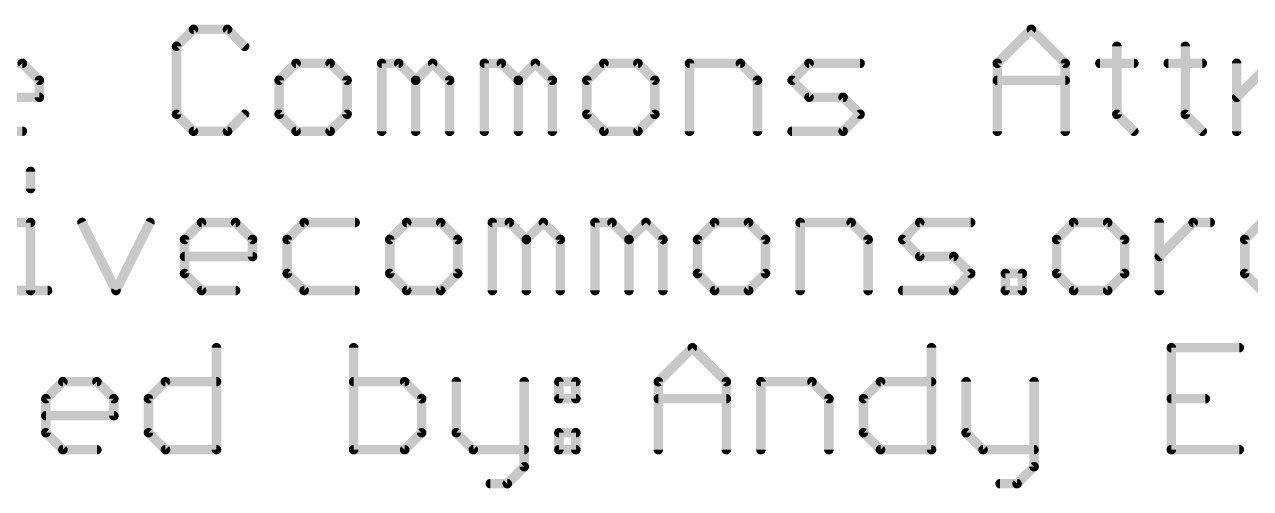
# Model space of a CAD drawing. Extents: x -23 to 84, y -8 to 75.
# Drawn here: x 17.9 to 37.47, y -8.16 to -0.76 of the extents above; entities that cross this region are included whole.
import ezdxf

# ---------------------------------------------------------------- set-up
doc = ezdxf.new("R2010")
doc.units = 0
doc.layers.add('51', color=253, linetype='CONTINUOUS')

msp = doc.modelspace()

# ---------------------------------------------------------------- linework, layer by layer
at = {"layer": '51', "const_width": 0.1524}
for points in [[(20.5991, -0.8368), (20.328, -1.108)], [(21.1415, -0.8368), (20.5991, -0.8368)], [(21.4126, -1.108), (21.1415, -0.8368)], [(33.4252, -1.3791), (33.9676, -0.8368)], [(33.9676, -0.8368), (34.5099, -1.3791)], [(20.328, -1.108), (20.328, -2.1926)], [(35.3336, -1.108), (35.3336, -2.1926)], [(36.425, -1.108), (36.425, -2.1926)], [(17.3248, -1.3791), (17.8672, -1.3791)], [(17.8672, -1.3791), (18.1383, -1.6503)], [(22.2363, -1.3791), (21.9651, -1.6503)], [(22.7786, -1.3791), (22.2363, -1.3791)], [(23.0498, -1.6503), (22.7786, -1.3791)], [(23.6023, -2.4638), (23.6023, -1.3791)], [(23.6023, -1.3791), (23.8735, -1.3791)], [(23.8735, -1.3791), (24.1446, -1.6503)], [(24.1446, -1.6503), (24.4158, -1.3791)], [(24.4158, -1.3791), (24.687, -1.6503)], [(25.2395, -2.4638), (25.2395, -1.3791)], [(25.2395, -1.3791), (25.5106, -1.3791)], [(25.5106, -1.3791), (25.7818, -1.6503)], [(25.7818, -1.6503), (26.0529, -1.3791)], [(26.0529, -1.3791), (26.3241, -1.6503)], [(27.1478, -1.3791), (26.8766, -1.6503)], [(27.6901, -1.3791), (27.1478, -1.3791)], [(27.9613, -1.6503), (27.6901, -1.3791)], [(28.5138, -2.4638), (28.5138, -1.3791)], [(28.5138, -1.3791), (29.3273, -1.3791)], [(29.3273, -1.3791), (29.5984, -1.6503)], [(30.1509, -1.6503), (30.4221, -1.3791)], [(30.4221, -1.3791), (31.2356, -1.3791)], [(33.4252, -2.4638), (33.4252, -1.3791)], [(34.5099, -1.3791), (34.5099, -2.4638)], [(35.0624, -1.3791), (35.6047, -1.3791)], [(36.1538, -1.3791), (36.6962, -1.3791)], [(37.2453, -2.4638), (37.2453, -1.3791)], [(37.2453, -1.9215), (37.7876, -1.3791)], [(18.1383, -1.6503), (18.1383, -1.9215)], [(21.9651, -1.6503), (21.9651, -2.1926)], [(23.0498, -2.1926), (23.0498, -1.6503)], [(24.1446, -1.6503), (24.1446, -2.4638)], [(24.687, -1.6503), (24.687, -2.4638)], [(25.7818, -1.6503), (25.7818, -2.4638)], [(26.3241, -1.6503), (26.3241, -2.4638)], [(26.8766, -1.6503), (26.8766, -2.1926)], [(27.9613, -2.1926), (27.9613, -1.6503)], [(29.5984, -1.6503), (29.5984, -2.4638)], [(30.4221, -1.9215), (30.1509, -1.6503)], [(33.4252, -1.6503), (34.5099, -1.6503)], [(18.1383, -1.9215), (17.0537, -1.9215)], [(30.9644, -1.9215), (30.4221, -1.9215)], [(31.2356, -2.1926), (30.9644, -1.9215)], [(20.328, -2.1926), (20.5991, -2.4638)], [(21.1415, -2.4638), (21.4126, -2.1926)], [(21.9651, -2.1926), (22.2363, -2.4638)], [(22.7786, -2.4638), (23.0498, -2.1926)], [(26.8766, -2.1926), (27.1478, -2.4638)], [(27.6901, -2.4638), (27.9613, -2.1926)], [(30.9644, -2.4638), (31.2356, -2.1926)], [(35.3336, -2.1926), (35.6047, -2.4638)], [(36.425, -2.1926), (36.6962, -2.4638)], [(17.8672, -2.4638), (17.3248, -2.4638)], [(20.5991, -2.4638), (21.1415, -2.4638)], [(22.2363, -2.4638), (22.7786, -2.4638)], [(27.1478, -2.4638), (27.6901, -2.4638)], [(30.1509, -2.4638), (30.9644, -2.4638)], [(17.999, -3.1056), (17.999, -3.3768)], [(17.7278, -3.9191), (17.999, -3.9191)], [(17.999, -3.9191), (17.999, -5.0038)], [(18.8192, -3.9191), (19.3616, -5.0038)], [(19.3616, -5.0038), (19.9039, -3.9191)], [(20.4564, -4.1903), (20.7276, -3.9191)], [(20.7276, -3.9191), (21.2699, -3.9191)], [(21.2699, -3.9191), (21.541, -4.1903)], [(22.3647, -3.9191), (22.0935, -4.1903)], [(23.1782, -3.9191), (22.3647, -3.9191)], [(24.0019, -3.9191), (23.7307, -4.1903)], [(24.5442, -3.9191), (24.0019, -3.9191)], [(24.8154, -4.1903), (24.5442, -3.9191)], [(25.3679, -5.0038), (25.3679, -3.9191)], [(25.3679, -3.9191), (25.639, -3.9191)], [(25.639, -3.9191), (25.9102, -4.1903)], [(25.9102, -4.1903), (26.1814, -3.9191)], [(26.1814, -3.9191), (26.4525, -4.1903)], [(27.005, -5.0038), (27.005, -3.9191)], [(27.005, -3.9191), (27.2762, -3.9191)], [(27.2762, -3.9191), (27.5473, -4.1903)], [(27.5473, -4.1903), (27.8185, -3.9191)], [(27.8185, -3.9191), (28.0897, -4.1903)], [(28.9133, -3.9191), (28.6422, -4.1903)], [(29.4557, -3.9191), (28.9133, -3.9191)], [(29.7268, -4.1903), (29.4557, -3.9191)], [(30.2793, -5.0038), (30.2793, -3.9191)], [(30.2793, -3.9191), (31.0928, -3.9191)], [(31.0928, -3.9191), (31.364, -4.1903)], [(31.9165, -4.1903), (32.1876, -3.9191)], [(32.1876, -3.9191), (33.0011, -3.9191)], [(34.6434, -3.9191), (34.3722, -4.1903)], [(35.1857, -3.9191), (34.6434, -3.9191)], [(35.4569, -4.1903), (35.1857, -3.9191)], [(36.0094, -5.0038), (36.0094, -3.9191)], [(36.0094, -4.4615), (36.5517, -3.9191)], [(36.5517, -3.9191), (36.8229, -3.9191)], [(37.6448, -3.9191), (37.3737, -4.1903)], [(20.4564, -4.7326), (20.4564, -4.1903)], [(21.541, -4.1903), (21.541, -4.4615)], [(22.0935, -4.1903), (22.0935, -4.7326)], [(23.7307, -4.1903), (23.7307, -4.7326)], [(24.8154, -4.7326), (24.8154, -4.1903)], [(25.9102, -4.1903), (25.9102, -5.0038)], [(26.4525, -4.1903), (26.4525, -5.0038)], [(27.5473, -4.1903), (27.5473, -5.0038)], [(28.0897, -4.1903), (28.0897, -5.0038)], [(28.6422, -4.1903), (28.6422, -4.7326)], [(29.7268, -4.7326), (29.7268, -4.1903)], [(31.364, -4.1903), (31.364, -5.0038)], [(32.1876, -4.4615), (31.9165, -4.1903)], [(34.3722, -4.1903), (34.3722, -4.7326)], [(35.4569, -4.7326), (35.4569, -4.1903)], [(37.3737, -4.1903), (37.3737, -4.7326)], [(21.541, -4.4615), (20.4564, -4.4615)], [(32.73, -4.4615), (32.1876, -4.4615)], [(33.0011, -4.7326), (32.73, -4.4615)], [(20.7276, -5.0038), (20.4564, -4.7326)], [(22.0935, -4.7326), (22.3647, -5.0038)], [(23.7307, -4.7326), (24.0019, -5.0038)], [(24.5442, -5.0038), (24.8154, -4.7326)], [(28.6422, -4.7326), (28.9133, -5.0038)], [(29.4557, -5.0038), (29.7268, -4.7326)], [(32.73, -5.0038), (33.0011, -4.7326)], [(33.5536, -5.0038), (33.5536, -4.7326)], [(33.5536, -4.7326), (33.8248, -4.7326)], [(33.8248, -4.7326), (33.8248, -5.0038)], [(34.3722, -4.7326), (34.6434, -5.0038)], [(35.1857, -5.0038), (35.4569, -4.7326)], [(37.3737, -4.7326), (37.6448, -5.0038)], [(17.7278, -5.0038), (18.2701, -5.0038)], [(21.2699, -5.0038), (20.7276, -5.0038)], [(22.3647, -5.0038), (23.1782, -5.0038)], [(24.0019, -5.0038), (24.5442, -5.0038)], [(28.9133, -5.0038), (29.4557, -5.0038)], [(31.9165, -5.0038), (32.73, -5.0038)], [(33.8248, -5.0038), (33.5536, -5.0038)], [(34.6434, -5.0038), (35.1857, -5.0038)], [(20.9652, -5.9168), (20.9652, -7.5438)], [(23.1549, -5.9168), (23.1549, -7.5438)], [(28.0162, -6.4591), (28.5585, -5.9168)], [(28.5585, -5.9168), (29.1009, -6.4591)], [(32.3752, -5.9168), (32.3752, -7.5438)], [(37.2866, -5.9168), (36.202, -5.9168)], [(36.202, -5.9168), (36.202, -7.5438)], [(18.2434, -6.7303), (18.5146, -6.4591)], [(18.5146, -6.4591), (19.0569, -6.4591)], [(19.0569, -6.4591), (19.3281, -6.7303)], [(19.8806, -6.7303), (20.1517, -6.4591)], [(20.1517, -6.4591), (20.9652, -6.4591)], [(23.9684, -6.4591), (23.1549, -6.4591)], [(24.2395, -6.7303), (23.9684, -6.4591)], [(24.792, -6.4591), (24.792, -7.2726)], [(25.8767, -6.4591), (25.8767, -7.815)], [(26.4292, -6.4591), (26.7004, -6.4591)], [(26.4292, -6.7303), (26.4292, -6.4591)], [(26.7004, -6.4591), (26.7004, -6.7303)], [(28.0162, -7.5438), (28.0162, -6.4591)], [(29.1009, -6.4591), (29.1009, -7.5438)], [(29.6534, -7.5438), (29.6534, -6.4591)], [(29.6534, -6.4591), (30.4669, -6.4591)], [(30.4669, -6.4591), (30.738, -6.7303)], [(31.2905, -6.7303), (31.5617, -6.4591)], [(31.5617, -6.4591), (32.3752, -6.4591)], [(32.9277, -6.4591), (32.9277, -7.2726)], [(34.0123, -6.4591), (34.0123, -7.815)], [(18.2434, -7.2726), (18.2434, -6.7303)], [(19.3281, -6.7303), (19.3281, -7.0015)], [(19.8806, -7.2726), (19.8806, -6.7303)], [(24.2395, -7.2726), (24.2395, -6.7303)], [(26.7004, -6.7303), (26.4292, -6.7303)], [(28.0162, -6.7303), (29.1009, -6.7303)], [(30.738, -6.7303), (30.738, -7.5438)], [(31.2905, -7.2726), (31.2905, -6.7303)], [(36.202, -6.7303), (36.7443, -6.7303)], [(19.3281, -7.0015), (18.2434, -7.0015)], [(18.5146, -7.5438), (18.2434, -7.2726)], [(20.1517, -7.5438), (19.8806, -7.2726)], [(23.9684, -7.5438), (24.2395, -7.2726)], [(24.792, -7.2726), (25.0632, -7.5438)], [(26.4292, -7.2726), (26.7004, -7.2726)], [(26.4292, -7.5438), (26.4292, -7.2726)], [(26.7004, -7.2726), (26.7004, -7.5438)], [(31.5617, -7.5438), (31.2905, -7.2726)], [(32.9277, -7.2726), (33.1988, -7.5438)], [(19.0569, -7.5438), (18.5146, -7.5438)], [(20.9652, -7.5438), (20.1517, -7.5438)], [(23.1549, -7.5438), (23.9684, -7.5438)], [(25.0632, -7.5438), (25.8767, -7.5438)], [(26.7004, -7.5438), (26.4292, -7.5438)], [(32.3752, -7.5438), (31.5617, -7.5438)], [(33.1988, -7.5438), (34.0123, -7.5438)], [(36.202, -7.5438), (37.2866, -7.5438)], [(25.8767, -7.815), (25.6055, -8.0861)], [(34.0123, -7.815), (33.7412, -8.0861)], [(25.6055, -8.0861), (25.3344, -8.0861)], [(33.7412, -8.0861), (33.47, -8.0861)]]:
    msp.add_lwpolyline(points, dxfattribs=at)
at = {"layer": '51', "const_width": 0.0762}
for points in [[(20.5991, -0.7987, 1), (20.5991, -0.8749)], [(20.6261, -0.8638, 1), (20.5722, -0.8099)], [(21.1684, -0.8099, 1), (21.1145, -0.8638)], [(21.1415, -0.8749, 1), (21.1415, -0.7987)], [(33.9945, -0.8099, 1), (33.9406, -0.8638)], [(33.9945, -0.8638, 1), (33.9406, -0.8099)], [(20.301, -1.081, 1), (20.3549, -1.1349)], [(20.3661, -1.108, 1), (20.2899, -1.108)], [(21.3857, -1.1349, 1), (21.4396, -1.081)], [(35.3717, -1.108, 1), (35.2955, -1.108)], [(36.4631, -1.108, 1), (36.3869, -1.108)], [(17.8941, -1.3522, 1), (17.8402, -1.4061)], [(17.8672, -1.4172, 1), (17.8672, -1.341)], [(22.2363, -1.341, 1), (22.2363, -1.4172)], [(22.2632, -1.4061, 1), (22.2094, -1.3522)], [(22.8056, -1.3522, 1), (22.7517, -1.4061)], [(22.7786, -1.4172, 1), (22.7786, -1.341)], [(23.6404, -1.3791, 1), (23.5642, -1.3791)], [(23.6023, -1.341, 1), (23.6023, -1.4172)], [(23.9004, -1.3522, 1), (23.8465, -1.4061)], [(23.8735, -1.4172, 1), (23.8735, -1.341)], [(24.4427, -1.3522, 1), (24.3888, -1.4061)], [(24.4427, -1.4061, 1), (24.3888, -1.3522)], [(25.2776, -1.3791, 1), (25.2014, -1.3791)], [(25.2395, -1.341, 1), (25.2395, -1.4172)], [(25.5376, -1.3522, 1), (25.4837, -1.4061)], [(25.5106, -1.4172, 1), (25.5106, -1.341)], [(26.0799, -1.3522, 1), (26.026, -1.4061)], [(26.0799, -1.4061, 1), (26.026, -1.3522)], [(27.1478, -1.341, 1), (27.1478, -1.4172)], [(27.1747, -1.4061, 1), (27.1208, -1.3522)], [(27.717, -1.3522, 1), (27.6632, -1.4061)], [(27.6901, -1.4172, 1), (27.6901, -1.341)], [(28.5519, -1.3791, 1), (28.4757, -1.3791)], [(28.5138, -1.341, 1), (28.5138, -1.4172)], [(29.3542, -1.3522, 1), (29.3003, -1.4061)], [(29.3273, -1.4172, 1), (29.3273, -1.341)], [(30.4221, -1.341, 1), (30.4221, -1.4172)], [(30.449, -1.4061, 1), (30.3951, -1.3522)], [(31.2356, -1.4172, 1), (31.2356, -1.341)], [(33.4633, -1.3791, 1), (33.3871, -1.3791)], [(33.3983, -1.3522, 1), (33.4522, -1.4061)], [(34.548, -1.3791, 1), (34.4718, -1.3791)], [(34.4829, -1.4061, 1), (34.5368, -1.3522)], [(35.0624, -1.341, 1), (35.0624, -1.4172)], [(35.6047, -1.4172, 1), (35.6047, -1.341)], [(36.1538, -1.341, 1), (36.1538, -1.4172)], [(36.6962, -1.4172, 1), (36.6962, -1.341)], [(37.2834, -1.3791, 1), (37.2072, -1.3791)], [(18.1764, -1.6503, 1), (18.1002, -1.6503)], [(18.1114, -1.6772, 1), (18.1653, -1.6234)], [(22.0032, -1.6503, 1), (21.927, -1.6503)], [(21.9382, -1.6234, 1), (21.9921, -1.6772)], [(23.0879, -1.6503, 1), (23.0117, -1.6503)], [(23.0229, -1.6772, 1), (23.0767, -1.6234)], [(24.1827, -1.6503, 1), (24.1065, -1.6503)], [(24.1177, -1.6234, 1), (24.1716, -1.6772)], [(24.1177, -1.6772, 1), (24.1716, -1.6234)], [(24.7251, -1.6503, 1), (24.6489, -1.6503)], [(24.66, -1.6772, 1), (24.7139, -1.6234)], [(25.8199, -1.6503, 1), (25.7437, -1.6503)], [(25.7548, -1.6234, 1), (25.8087, -1.6772)], [(25.7548, -1.6772, 1), (25.8087, -1.6234)], [(26.3622, -1.6503, 1), (26.286, -1.6503)], [(26.2972, -1.6772, 1), (26.3511, -1.6234)], [(26.9147, -1.6503, 1), (26.8385, -1.6503)], [(26.8497, -1.6234, 1), (26.9035, -1.6772)], [(27.9994, -1.6503, 1), (27.9232, -1.6503)], [(27.9343, -1.6772, 1), (27.9882, -1.6234)], [(29.6365, -1.6503, 1), (29.5603, -1.6503)], [(29.5715, -1.6772, 1), (29.6254, -1.6234)], [(30.1779, -1.6234, 1), (30.124, -1.6772)], [(30.124, -1.6234, 1), (30.1779, -1.6772)], [(33.4252, -1.6122, 1), (33.4252, -1.6884)], [(34.5099, -1.6884, 1), (34.5099, -1.6122)], [(18.1002, -1.9215, 1), (18.1764, -1.9215)], [(18.1383, -1.9596, 1), (18.1383, -1.8834)], [(30.4221, -1.8834, 1), (30.4221, -1.9596)], [(30.3951, -1.9484, 1), (30.449, -1.8945)], [(30.9914, -1.8945, 1), (30.9375, -1.9484)], [(30.9644, -1.9596, 1), (30.9644, -1.8834)], [(37.2183, -1.8945, 1), (37.2722, -1.9484)], [(20.3549, -2.1657, 1), (20.301, -2.2196)], [(21.4396, -2.2196, 1), (21.3857, -2.1657)], [(21.9921, -2.1657, 1), (21.9382, -2.2196)], [(23.0767, -2.2196, 1), (23.0229, -2.1657)], [(26.9035, -2.1657, 1), (26.8497, -2.2196)], [(27.9882, -2.2196, 1), (27.9343, -2.1657)], [(31.2625, -2.2196, 1), (31.2086, -2.1657)], [(31.2086, -2.2196, 1), (31.2625, -2.1657)], [(35.3605, -2.1657, 1), (35.3066, -2.2196)], [(36.4519, -2.1657, 1), (36.398, -2.2196)], [(20.2899, -2.1926, 1), (20.3661, -2.1926)], [(21.927, -2.1926, 1), (22.0032, -2.1926)], [(23.0117, -2.1926, 1), (23.0879, -2.1926)], [(26.8385, -2.1926, 1), (26.9147, -2.1926)], [(27.9232, -2.1926, 1), (27.9994, -2.1926)], [(35.2955, -2.1926, 1), (35.3717, -2.1926)], [(36.3869, -2.1926, 1), (36.4631, -2.1926)], [(17.8672, -2.5019, 1), (17.8672, -2.4257)], [(20.5991, -2.4257, 1), (20.5991, -2.5019)], [(20.5722, -2.4907, 1), (20.6261, -2.4369)], [(21.1145, -2.4369, 1), (21.1684, -2.4907)], [(21.1415, -2.5019, 1), (21.1415, -2.4257)], [(22.2363, -2.4257, 1), (22.2363, -2.5019)], [(22.2094, -2.4907, 1), (22.2632, -2.4369)], [(22.7517, -2.4369, 1), (22.8056, -2.4907)], [(22.7786, -2.5019, 1), (22.7786, -2.4257)], [(23.5642, -2.4638, 1), (23.6404, -2.4638)], [(24.1065, -2.4638, 1), (24.1827, -2.4638)], [(24.6489, -2.4638, 1), (24.7251, -2.4638)], [(25.2014, -2.4638, 1), (25.2776, -2.4638)], [(25.7437, -2.4638, 1), (25.8199, -2.4638)], [(26.286, -2.4638, 1), (26.3622, -2.4638)], [(27.1478, -2.4257, 1), (27.1478, -2.5019)], [(27.1208, -2.4907, 1), (27.1747, -2.4369)], [(27.6632, -2.4369, 1), (27.717, -2.4907)], [(27.6901, -2.5019, 1), (27.6901, -2.4257)], [(28.4757, -2.4638, 1), (28.5519, -2.4638)], [(29.5603, -2.4638, 1), (29.6365, -2.4638)], [(30.1509, -2.4257, 1), (30.1509, -2.5019)], [(30.9375, -2.4369, 1), (30.9914, -2.4907)], [(30.9644, -2.5019, 1), (30.9644, -2.4257)], [(33.3871, -2.4638, 1), (33.4633, -2.4638)], [(34.4718, -2.4638, 1), (34.548, -2.4638)], [(35.5778, -2.4907, 1), (35.6317, -2.4369)], [(36.6692, -2.4907, 1), (36.7231, -2.4369)], [(37.2072, -2.4638, 1), (37.2834, -2.4638)], [(18.0371, -3.1056, 1), (17.9609, -3.1056)], [(17.9609, -3.3768, 1), (18.0371, -3.3768)], [(18.0371, -3.9191, 1), (17.9609, -3.9191)], [(17.999, -3.9572, 1), (17.999, -3.881)], [(18.8533, -3.9021, 1), (18.7852, -3.9362)], [(19.938, -3.9362, 1), (19.8698, -3.9021)], [(20.7276, -3.881, 1), (20.7276, -3.9572)], [(20.7545, -3.9461, 1), (20.7006, -3.8922)], [(21.2968, -3.8922, 1), (21.2429, -3.9461)], [(21.2699, -3.9572, 1), (21.2699, -3.881)], [(22.3647, -3.881, 1), (22.3647, -3.9572)], [(22.3916, -3.9461, 1), (22.3378, -3.8922)], [(23.1782, -3.9572, 1), (23.1782, -3.881)], [(24.0019, -3.881, 1), (24.0019, -3.9572)], [(24.0288, -3.9461, 1), (23.9749, -3.8922)], [(24.5711, -3.8922, 1), (24.5173, -3.9461)], [(24.5442, -3.9572, 1), (24.5442, -3.881)], [(25.406, -3.9191, 1), (25.3298, -3.9191)], [(25.3679, -3.881, 1), (25.3679, -3.9572)], [(25.666, -3.8922, 1), (25.6121, -3.9461)], [(25.639, -3.9572, 1), (25.639, -3.881)], [(26.2083, -3.8922, 1), (26.1544, -3.9461)], [(26.2083, -3.9461, 1), (26.1544, -3.8922)], [(27.0431, -3.9191, 1), (26.9669, -3.9191)], [(27.005, -3.881, 1), (27.005, -3.9572)], [(27.3031, -3.8922, 1), (27.2492, -3.9461)], [(27.2762, -3.9572, 1), (27.2762, -3.881)], [(27.8454, -3.8922, 1), (27.7916, -3.9461)], [(27.8454, -3.9461, 1), (27.7916, -3.8922)], [(28.9133, -3.881, 1), (28.9133, -3.9572)], [(28.9403, -3.9461, 1), (28.8864, -3.8922)], [(29.4826, -3.8922, 1), (29.4287, -3.9461)], [(29.4557, -3.9572, 1), (29.4557, -3.881)], [(30.3174, -3.9191, 1), (30.2412, -3.9191)], [(30.2793, -3.881, 1), (30.2793, -3.9572)], [(31.1198, -3.8922, 1), (31.0659, -3.9461)], [(31.0928, -3.9572, 1), (31.0928, -3.881)], [(32.1876, -3.881, 1), (32.1876, -3.9572)], [(32.2146, -3.9461, 1), (32.1607, -3.8922)], [(33.0011, -3.9572, 1), (33.0011, -3.881)], [(34.6434, -3.881, 1), (34.6434, -3.9572)], [(34.6703, -3.9461, 1), (34.6164, -3.8922)], [(35.2127, -3.8922, 1), (35.1588, -3.9461)], [(35.1857, -3.9572, 1), (35.1857, -3.881)], [(36.0475, -3.9191, 1), (35.9713, -3.9191)], [(36.5517, -3.881, 1), (36.5517, -3.9572)], [(36.5786, -3.9461, 1), (36.5248, -3.8922)], [(36.8229, -3.9572, 1), (36.8229, -3.881)], [(20.4945, -4.1903, 1), (20.4183, -4.1903)], [(20.4294, -4.1634, 1), (20.4833, -4.2172)], [(21.5791, -4.1903, 1), (21.5029, -4.1903)], [(21.5141, -4.2172, 1), (21.568, -4.1634)], [(22.1316, -4.1903, 1), (22.0554, -4.1903)], [(22.0666, -4.1634, 1), (22.1205, -4.2172)], [(23.7688, -4.1903, 1), (23.6926, -4.1903)], [(23.7038, -4.1634, 1), (23.7576, -4.2172)], [(24.8535, -4.1903, 1), (24.7773, -4.1903)], [(24.7884, -4.2172, 1), (24.8423, -4.1634)], [(25.9483, -4.1903, 1), (25.8721, -4.1903)], [(25.8832, -4.1634, 1), (25.9371, -4.2172)], [(25.8832, -4.2172, 1), (25.9371, -4.1634)], [(26.4906, -4.1903, 1), (26.4144, -4.1903)], [(26.4256, -4.2172, 1), (26.4795, -4.1634)], [(27.5854, -4.1903, 1), (27.5092, -4.1903)], [(27.5204, -4.1634, 1), (27.5743, -4.2172)], [(27.5204, -4.2172, 1), (27.5743, -4.1634)], [(28.1278, -4.1903, 1), (28.0516, -4.1903)], [(28.0627, -4.2172, 1), (28.1166, -4.1634)], [(28.6803, -4.1903, 1), (28.6041, -4.1903)], [(28.6152, -4.1634, 1), (28.6691, -4.2172)], [(29.7649, -4.1903, 1), (29.6887, -4.1903)], [(29.6999, -4.2172, 1), (29.7538, -4.1634)], [(31.4021, -4.1903, 1), (31.3259, -4.1903)], [(31.337, -4.2172, 1), (31.3909, -4.1634)], [(31.9434, -4.1634, 1), (31.8895, -4.2172)], [(31.8895, -4.1634, 1), (31.9434, -4.2172)], [(34.4103, -4.1903, 1), (34.3341, -4.1903)], [(34.3453, -4.1634, 1), (34.3992, -4.2172)], [(35.495, -4.1903, 1), (35.4188, -4.1903)], [(35.4299, -4.2172, 1), (35.4838, -4.1634)], [(37.4118, -4.1903, 1), (37.3356, -4.1903)], [(37.3467, -4.1634, 1), (37.4006, -4.2172)], [(20.4564, -4.4234, 1), (20.4564, -4.4996)], [(21.5029, -4.4615, 1), (21.5791, -4.4615)], [(21.541, -4.4996, 1), (21.541, -4.4234)], [(32.1876, -4.4234, 1), (32.1876, -4.4996)], [(32.1607, -4.4884, 1), (32.2146, -4.4345)], [(32.7569, -4.4345, 1), (32.703, -4.4884)], [(32.73, -4.4996, 1), (32.73, -4.4234)], [(35.9824, -4.4345, 1), (36.0363, -4.4884)], [(20.4833, -4.7057, 1), (20.4294, -4.7596)], [(20.4183, -4.7326, 1), (20.4945, -4.7326)], [(22.1205, -4.7057, 1), (22.0666, -4.7596)], [(22.0554, -4.7326, 1), (22.1316, -4.7326)], [(23.7576, -4.7057, 1), (23.7038, -4.7596)], [(23.6926, -4.7326, 1), (23.7688, -4.7326)], [(24.7773, -4.7326, 1), (24.8535, -4.7326)], [(24.8423, -4.7596, 1), (24.7884, -4.7057)], [(28.6691, -4.7057, 1), (28.6152, -4.7596)], [(28.6041, -4.7326, 1), (28.6803, -4.7326)], [(29.6887, -4.7326, 1), (29.7649, -4.7326)], [(29.7538, -4.7596, 1), (29.6999, -4.7057)], [(33.0281, -4.7596, 1), (32.9742, -4.7057)], [(32.9742, -4.7596, 1), (33.0281, -4.7057)], [(33.5917, -4.7326, 1), (33.5155, -4.7326)], [(33.5536, -4.6945, 1), (33.5536, -4.7707)], [(33.8629, -4.7326, 1), (33.7867, -4.7326)], [(33.8248, -4.7707, 1), (33.8248, -4.6945)], [(34.3992, -4.7057, 1), (34.3453, -4.7596)], [(34.3341, -4.7326, 1), (34.4103, -4.7326)], [(35.4188, -4.7326, 1), (35.495, -4.7326)], [(35.4838, -4.7596, 1), (35.4299, -4.7057)], [(37.4006, -4.7057, 1), (37.3467, -4.7596)], [(37.3356, -4.7326, 1), (37.4118, -4.7326)], [(17.9609, -5.0038, 1), (18.0371, -5.0038)], [(18.2701, -5.0419, 1), (18.2701, -4.9657)], [(19.3275, -4.9868, 1), (19.3956, -5.0208)], [(19.3275, -5.0208, 1), (19.3956, -4.9868)], [(20.7276, -4.9657, 1), (20.7276, -5.0419)], [(20.7006, -5.0307, 1), (20.7545, -4.9769)], [(21.2699, -5.0419, 1), (21.2699, -4.9657)], [(22.3647, -4.9657, 1), (22.3647, -5.0419)], [(22.3378, -5.0307, 1), (22.3916, -4.9769)], [(23.1782, -5.0419, 1), (23.1782, -4.9657)], [(24.0019, -4.9657, 1), (24.0019, -5.0419)], [(23.9749, -5.0307, 1), (24.0288, -4.9769)], [(24.5173, -4.9769, 1), (24.5711, -5.0307)], [(24.5442, -5.0419, 1), (24.5442, -4.9657)], [(25.3298, -5.0038, 1), (25.406, -5.0038)], [(25.8721, -5.0038, 1), (25.9483, -5.0038)], [(26.4144, -5.0038, 1), (26.4906, -5.0038)], [(26.9669, -5.0038, 1), (27.0431, -5.0038)], [(27.5092, -5.0038, 1), (27.5854, -5.0038)], [(28.0516, -5.0038, 1), (28.1278, -5.0038)], [(28.9133, -4.9657, 1), (28.9133, -5.0419)], [(28.8864, -5.0307, 1), (28.9403, -4.9769)], [(29.4287, -4.9769, 1), (29.4826, -5.0307)], [(29.4557, -5.0419, 1), (29.4557, -4.9657)], [(30.2412, -5.0038, 1), (30.3174, -5.0038)], [(31.3259, -5.0038, 1), (31.4021, -5.0038)], [(31.9165, -4.9657, 1), (31.9165, -5.0419)], [(32.703, -4.9769, 1), (32.7569, -5.0307)], [(32.73, -5.0419, 1), (32.73, -4.9657)], [(33.5536, -4.9657, 1), (33.5536, -5.0419)], [(33.5155, -5.0038, 1), (33.5917, -5.0038)], [(33.7867, -5.0038, 1), (33.8629, -5.0038)], [(33.8248, -5.0419, 1), (33.8248, -4.9657)], [(34.6434, -4.9657, 1), (34.6434, -5.0419)], [(34.6164, -5.0307, 1), (34.6703, -4.9769)], [(35.1588, -4.9769, 1), (35.2126, -5.0307)], [(35.1857, -5.0419, 1), (35.1857, -4.9657)], [(35.9713, -5.0038, 1), (36.0475, -5.0038)], [(21.0033, -5.9168, 1), (20.9271, -5.9168)], [(23.193, -5.9168, 1), (23.1168, -5.9168)], [(28.5855, -5.8899, 1), (28.5316, -5.9438)], [(28.5855, -5.9438, 1), (28.5316, -5.8899)], [(32.4133, -5.9168, 1), (32.3371, -5.9168)], [(36.202, -5.8787, 1), (36.202, -5.9549)], [(36.2401, -5.9168, 1), (36.1639, -5.9168)], [(37.2866, -5.9549, 1), (37.2866, -5.8787)], [(18.5146, -6.421, 1), (18.5146, -6.4972)], [(18.5415, -6.4861, 1), (18.4876, -6.4322)], [(19.0839, -6.4322, 1), (19.03, -6.4861)], [(19.0569, -6.4972, 1), (19.0569, -6.421)], [(20.1517, -6.421, 1), (20.1517, -6.4972)], [(20.1787, -6.4861, 1), (20.1248, -6.4322)], [(20.9652, -6.4972, 1), (20.9652, -6.421)], [(23.1549, -6.421, 1), (23.1549, -6.4972)], [(23.9953, -6.4322, 1), (23.9414, -6.4861)], [(23.9684, -6.4972, 1), (23.9684, -6.421)], [(24.8301, -6.4591, 1), (24.7539, -6.4591)], [(25.9148, -6.4591, 1), (25.8386, -6.4591)], [(26.4292, -6.421, 1), (26.4292, -6.4972)], [(26.4673, -6.4591, 1), (26.3911, -6.4591)], [(26.7385, -6.4591, 1), (26.6623, -6.4591)], [(26.7004, -6.4972, 1), (26.7004, -6.421)], [(28.0543, -6.4591, 1), (27.9781, -6.4591)], [(27.9893, -6.4322, 1), (28.0431, -6.4861)], [(29.139, -6.4591, 1), (29.0628, -6.4591)], [(29.0739, -6.4861, 1), (29.1278, -6.4322)], [(29.6915, -6.4591, 1), (29.6153, -6.4591)], [(29.6534, -6.421, 1), (29.6534, -6.4972)], [(30.4938, -6.4322, 1), (30.4399, -6.4861)], [(30.4669, -6.4972, 1), (30.4669, -6.421)], [(31.5617, -6.421, 1), (31.5617, -6.4972)], [(31.5886, -6.4861, 1), (31.5347, -6.4322)], [(32.3752, -6.4972, 1), (32.3752, -6.421)], [(32.9658, -6.4591, 1), (32.8896, -6.4591)], [(34.0504, -6.4591, 1), (33.9742, -6.4591)], [(18.2815, -6.7303, 1), (18.2053, -6.7303)], [(18.2165, -6.7034, 1), (18.2704, -6.7572)], [(19.3662, -6.7303, 1), (19.29, -6.7303)], [(19.3011, -6.7572, 1), (19.355, -6.7034)], [(19.9187, -6.7303, 1), (19.8425, -6.7303)], [(19.8536, -6.7034, 1), (19.9075, -6.7572)], [(24.2776, -6.7303, 1), (24.2014, -6.7303)], [(24.2126, -6.7572, 1), (24.2665, -6.7034)], [(26.4292, -6.6922, 1), (26.4292, -6.7684)], [(26.3911, -6.7303, 1), (26.4673, -6.7303)], [(26.6623, -6.7303, 1), (26.7385, -6.7303)], [(26.7004, -6.7684, 1), (26.7004, -6.6922)], [(28.0162, -6.6922, 1), (28.0162, -6.7684)], [(29.1009, -6.7684, 1), (29.1009, -6.6922)], [(30.7761, -6.7303, 1), (30.6999, -6.7303)], [(30.7111, -6.7572, 1), (30.765, -6.7034)], [(31.3286, -6.7303, 1), (31.2524, -6.7303)], [(31.2636, -6.7034, 1), (31.3175, -6.7572)], [(36.202, -6.6922, 1), (36.202, -6.7684)], [(36.7443, -6.7684, 1), (36.7443, -6.6922)], [(18.2434, -6.9634, 1), (18.2434, -7.0396)], [(19.29, -7.0015, 1), (19.3662, -7.0015)], [(19.3281, -7.0396, 1), (19.3281, -6.9634)], [(18.2704, -7.2457, 1), (18.2165, -7.2996)], [(18.2053, -7.2726, 1), (18.2815, -7.2726)], [(19.9075, -7.2457, 1), (19.8536, -7.2996)], [(19.8425, -7.2726, 1), (19.9187, -7.2726)], [(24.2014, -7.2726, 1), (24.2776, -7.2726)], [(24.2665, -7.2996, 1), (24.2126, -7.2457)], [(24.819, -7.2457, 1), (24.7651, -7.2996)], [(24.7539, -7.2726, 1), (24.8301, -7.2726)], [(26.4292, -7.2345, 1), (26.4292, -7.3107)], [(26.4673, -7.2726, 1), (26.3911, -7.2726)], [(26.7385, -7.2726, 1), (26.6623, -7.2726)], [(26.7004, -7.3107, 1), (26.7004, -7.2345)], [(31.3175, -7.2457, 1), (31.2636, -7.2996)], [(31.2524, -7.2726, 1), (31.3286, -7.2726)], [(32.9546, -7.2457, 1), (32.9007, -7.2996)], [(32.8896, -7.2726, 1), (32.9658, -7.2726)], [(18.5146, -7.5057, 1), (18.5146, -7.5819)], [(18.4876, -7.5707, 1), (18.5415, -7.5169)], [(19.0569, -7.5819, 1), (19.0569, -7.5057)], [(20.1517, -7.5057, 1), (20.1517, -7.5819)], [(20.1248, -7.5707, 1), (20.1787, -7.5169)], [(20.9271, -7.5438, 1), (21.0033, -7.5438)], [(20.9652, -7.5819, 1), (20.9652, -7.5057)], [(23.1549, -7.5057, 1), (23.1549, -7.5819)], [(23.1168, -7.5438, 1), (23.193, -7.5438)], [(23.9414, -7.5169, 1), (23.9953, -7.5707)], [(23.9684, -7.5819, 1), (23.9684, -7.5057)], [(25.0632, -7.5057, 1), (25.0632, -7.5819)], [(25.0363, -7.5707, 1), (25.0901, -7.5169)], [(25.8767, -7.5819, 1), (25.8767, -7.5057)], [(26.4292, -7.5057, 1), (26.4292, -7.5819)], [(26.3911, -7.5438, 1), (26.4673, -7.5438)], [(26.6623, -7.5438, 1), (26.7385, -7.5438)], [(26.7004, -7.5819, 1), (26.7004, -7.5057)], [(27.9781, -7.5438, 1), (28.0543, -7.5438)], [(29.0628, -7.5438, 1), (29.139, -7.5438)], [(29.6153, -7.5438, 1), (29.6915, -7.5438)], [(30.6999, -7.5438, 1), (30.7761, -7.5438)], [(31.5617, -7.5057, 1), (31.5617, -7.5819)], [(31.5347, -7.5707, 1), (31.5886, -7.5169)], [(32.3371, -7.5438, 1), (32.4133, -7.5438)], [(32.3752, -7.5819, 1), (32.3752, -7.5057)], [(33.1988, -7.5057, 1), (33.1988, -7.5819)], [(33.1719, -7.5707, 1), (33.2258, -7.5169)], [(34.0123, -7.5819, 1), (34.0123, -7.5057)], [(36.202, -7.5057, 1), (36.202, -7.5819)], [(36.1639, -7.5438, 1), (36.2401, -7.5438)], [(37.2866, -7.5819, 1), (37.2866, -7.5057)], [(25.8386, -7.815, 1), (25.9148, -7.815)], [(25.9036, -7.8419, 1), (25.8498, -7.788)], [(33.9742, -7.815, 1), (34.0504, -7.815)], [(34.0393, -7.8419, 1), (33.9854, -7.788)], [(25.3344, -8.048, 1), (25.3344, -8.1242)], [(25.6055, -8.1242, 1), (25.6055, -8.048)], [(33.47, -8.048, 1), (33.47, -8.1242)], [(33.7412, -8.1242, 1), (33.7412, -8.048)], [(25.5786, -8.0592, 1), (25.6325, -8.1131)], [(33.7142, -8.0592, 1), (33.7681, -8.1131)]]:
    msp.add_lwpolyline(points, format="xyb", dxfattribs=at)

doc.saveas('drawing.dxf')
